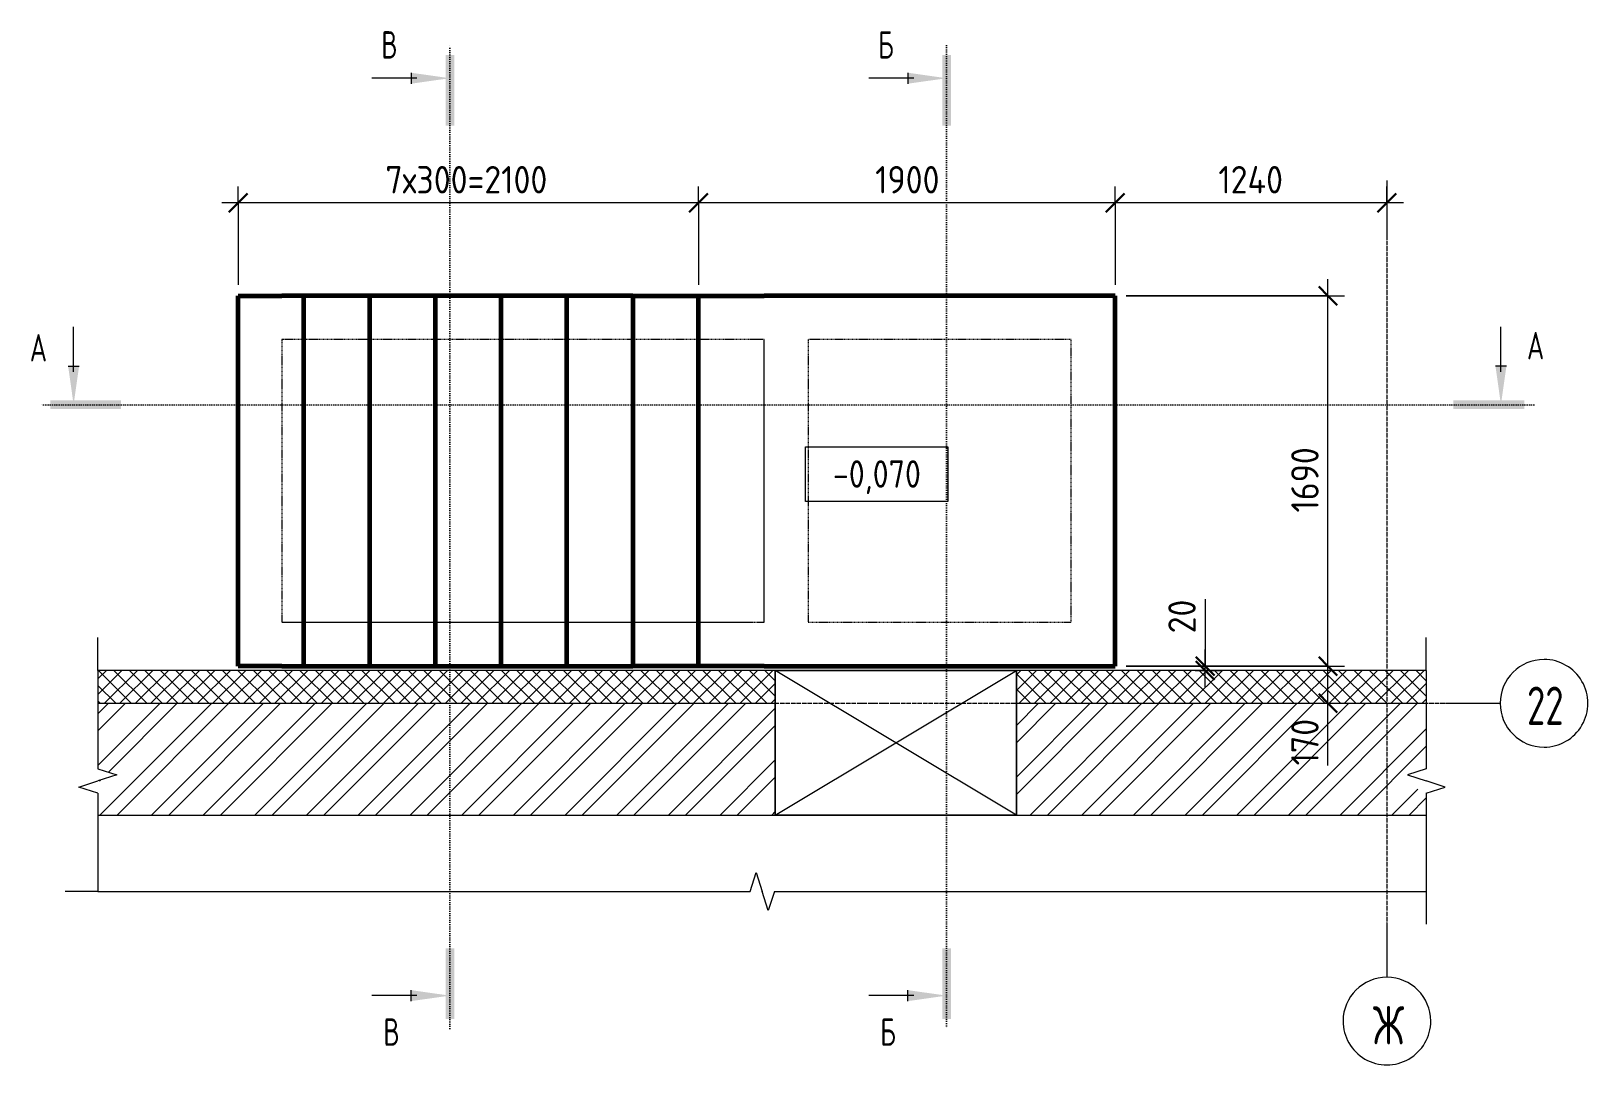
# Model space of a CAD drawing. Header units: millimetres. Extents: x -35166 to 26009, y -4005 to 79300.
# Drawn here: x -15677 to -8568, y 74506 to 79233 of the extents above; entities that cross this region are included whole.
import ezdxf

# ---------------------------------------------------------------- set-up
doc = ezdxf.new("R2010")
doc.units = ezdxf.units.MM
for name, pattern in [('01 Штриховая _4 мм_', [6, 3.5, -2.5]), ('02 Штрихпунктирная _20 мм_', [25, 20, -2.5, 0, -2.5]), ('04 Пунктир 10мм', [10, 0, -10])]:
    doc.linetypes.add(name, pattern=pattern)
for name, color, linetype, lineweight in [('AA_Dim', 7, 'Continuous', 9), ('AA_Dim-50', 7, 'Continuous', 9), ('AA_Oformlenie', 7, 'Continuous', 9), ('AA_Razrez', 7, 'Continuous', 9), ('AA_Vinoska', 7, 'Continuous', 9), ('AA_Visotnaya otmetka', 7, 'Continuous', 9), ('AF_Stena', 7, 'Continuous', 9), ('Оси', 7, 'Continuous', 9)]:
    doc.layers.add(name, color=color, linetype=linetype, lineweight=lineweight)
for name, color, linetype, lineweight, true_color in [('AF_Okno', 7, 'Continuous', 20, 0xff9d3c), ('AF_Perekritie', 7, 'Continuous', 60, 0x006a35), ('AF_Perekritie_Опалубка', 7, 'Continuous', 60, 0x006a35), ('AF_Stena_Опалубка', 7, 'Continuous', 20, 0x0063c6), ('KR_Fundament', 7, 'Continuous', 20, 0x804000)]:
    doc.layers.add(name, color=color, linetype=linetype, lineweight=lineweight, true_color=true_color)
doc.styles.add('ISOCPEUR', font='isocpeur.TTF', dxfattribs={"width": 0.7, "height": 125})
doc.styles.add('ISOCPEUR_1', font='isocpeur.TTF', dxfattribs={"width": 0.9, "height": 125})
doc.styles.add('ISOCPEUR_2', font='isocpeur.TTF', dxfattribs={"width": 0.85, "height": 125})
doc.styles.add('ISOCPEUR_3', font='isocpeur.TTF', dxfattribs={"width": 0.7, "height": 175})
doc.dimstyles.new('00_Точн_3_знака__прозр_', dxfattribs={"dimscale": 304.8, "dimtxt": 125.344371, "dimasz": 0.278871, "dimexe": 0.246063, "dimexo": 0.164042, "dimgap": 0.016404, "dimtad": 1, "dimdec": 3, "dimrnd": 0.001, "dimdsep": 46, "dimtxsty": 'ISOCPEUR_1', "dimblk1": 'OBLIQUE', "dimblk2": 'OBLIQUE', "dimsah": 1, "dimcen": 0.09, "dimdle": 0.246063, "dimazin": 0, "dimtfac": 1, "dimtdec": 4, "dimtix": 1, "dimtmove": 1, "dimatfit": 3, "dimfxl": 1, "dimtvp": 1, "dimtolj": 1, "dimtzin": 0, "dimlwd": 18, "dimlwe": 18, "dimarcsym": 2})
doc.dimstyles.new('00_Точн_3_знака__прозр__1', dxfattribs={"dimscale": 304.8, "dimtxt": 125.344371, "dimasz": 0.278871, "dimexe": 0.246063, "dimexo": 0.164042, "dimgap": 0.016404, "dimtad": 1, "dimdec": 3, "dimrnd": 0.001, "dimdsep": 46, "dimtxsty": 'ISOCPEUR_1', "dimblk1": 'OBLIQUE', "dimblk2": 'OBLIQUE', "dimsah": 1, "dimcen": 0.09, "dimdle": 0.246063, "dimazin": 0, "dimtfac": 1, "dimtdec": 4, "dimtix": 1, "dimtmove": 0, "dimatfit": 3, "dimfxl": 1, "dimtvp": 1, "dimtolj": 1, "dimtzin": 0, "dimlwd": 18, "dimlwe": 18, "dimarcsym": 2})

# ---------------------------------------------------------------- blocks, each defined once
blk = doc.blocks.new('231_Отверстие прямоугольное _Окно_Стена_ - Проем сущ_-3860310-План на отм_ 0_000 Опл')
at = {"layer": 'AA_Oformlenie', "lineweight": 20}
for p, q in [((675, 330), (-425, 330)), ((-425, 330), (-425, -330)), ((-425, -330), (-425, 330)), ((-425, 330), (675, 330)), ((675, -330), (-425, 330)), ((-425, -330), (675, 330)), ((675, -330), (675, 330)), ((675, -330), (675, 330)), ((-425, -330), (675, -330)), ((675, -330), (-425, -330))]:
    blk.add_line(p, q, dxfattribs=at)
at = {"layer": 'AF_Okno', "color": 7}
for p, q in [((-205, 330), (675, 330)), ((455, -330), (-425, -330))]:
    blk.add_line(p, q, dxfattribs=at)
blk = doc.blocks.new('Ktcnybwf - Лестница-3686718-План на отм_ 0_000 Опл')
at = {"layer": 'AF_Perekritie'}
for p, q in [((-34280.1, 78025), (-34080.1, 78025)), ((-34280.1, 76335), (-34280.1, 78025)), ((-32480.1, 78025), (-34080.1, 78025)), ((-33980.1, 76335), (-33980.1, 78025)), ((-33680.1, 76335), (-33680.1, 78025)), ((-33380.1, 76335), (-33380.1, 78025)), ((-33080.1, 76335), (-33080.1, 78025)), ((-32780.1, 76335), (-32780.1, 78025)), ((-32480.1, 78025), (-32180.1, 78025)), ((-32480.1, 78025), (-32480.1, 76335)), ((-32180.1, 78025), (-31880.1, 78025)), ((-32180.1, 76335), (-32180.1, 78025)), ((-34080.1, 76335), (-34280.1, 76335)), ((-34080.1, 76335), (-32480.1, 76335)), ((-32180.1, 76335), (-32480.1, 76335)), ((-31880.1, 76335), (-32180.1, 76335))]:
    blk.add_line(p, q, dxfattribs=at)
blk = doc.blocks.new('011_ЛинияОбрыва _ЭлУзла_Линия_ - Тип 1-3861421-План на отм_ 0_000 Опл')
at = {"layer": 'AA_Oformlenie'}
for p, q in [((0, 0), (449.2, 0)), ((560.5, 0), (1008.5, 0))]:
    blk.add_line(p, q, dxfattribs=at)
blk = doc.blocks.new('011_ЛинияОбрыва _ЭлУзла_Линия_ - Тип 1-3861239-План на отм_ 0_000 Опл')
at = {"layer": 'AA_Oformlenie'}
for p, q in [((0, 0), (2974.8, 0)), ((3086.1, 0), (6059.5, 0))]:
    blk.add_line(p, q, dxfattribs=at)
blk = doc.blocks.new('011_ЛинияОбрыва _ЭлУзла_Линия_ - Тип 1-3861461-План на отм_ 0_000 Опл')
at = {"layer": 'AA_Oformlenie'}
for p, q in [((0, 0), (449.2, 0)), ((560.5, 0), (1008.5, 0))]:
    blk.add_line(p, q, dxfattribs=at)
blk = doc.blocks.new('Разрез - Номер узла_ сзади-394133-План на отм_ 0_000 Опл')
at = {"layer": 'AA_Razrez'}
for points in [[(7.33, 0.4), (7.33, -0.39), (0.87, -0.39), (0.87, 0.4)], [(3.5, -3.53), (2.5, -3.53), (3, 0)]]:
    blk.add_hatch(color=256, dxfattribs=at).paths.add_polyline_path(points)
for p, q in [((2.5, -3.53), (3.5, -3.53)), ((3, -3), (3, -7.1))]:
    blk.add_line(p, q, dxfattribs=at)
blk = doc.blocks.new('Разрез - Номер узла_ спереди-394134-План на отм_ 0_000 Опл')
at = {"layer": 'AA_Razrez'}
for points in [[(7.33, 0.4), (7.33, -0.39), (0.87, -0.39), (0.87, 0.4)], [(3.5, -3.53), (2.5, -3.53), (3, 0)]]:
    blk.add_hatch(color=256, dxfattribs=at).paths.add_polyline_path(points)
for p, q in [((2.5, -3.53), (3.5, -3.53)), ((3, -3), (3, -7.1))]:
    blk.add_line(p, q, dxfattribs=at)
blk = doc.blocks.new('DIMBLOCK21-План на отм_ 0_000 Опл')
at = {"layer": 'AA_Dim-50', "color": 30, "lineweight": 30, "true_color": 0xff8000, "transparency": 16777216}
for p, q in [((-9761.9, 76335), (-9804.4, 76377.5)), ((-9761.9, 76335), (-9719.4, 76292.5)), ((-9761.9, 76165), (-9804.4, 76207.5)), ((-9761.9, 76165), (-9719.4, 76122.5))]:
    blk.add_line(p, q, dxfattribs=at)
at = {"layer": 'AA_Dim-50', "color": 30, "lineweight": 18, "true_color": 0xff8000, "transparency": 16777216}
for p, q in [((-10683.1, 76335), (-9686.9, 76335)), ((-9761.9, 76335), (-10683.1, 76335)), ((-9761.9, 76090), (-9761.9, 76335)), ((-9761.9, 76142.1), (-9761.9, 76250)), ((-9772, 76165), (-9686.9, 76165)), ((-9761.9, 76165), (-9772, 76165)), ((-9761.9, 75881.6), (-9761.9, 76142.1))]:
    blk.add_line(p, q, dxfattribs=at)
at = {"layer": 'AA_Dim-50', "color": 0, "lineweight": 18, "transparency": 16777216, "insert": (-9929.7, 75881.6), "char_height": 125, "width": 252.581, "attachment_point": 1, "rotation": 90, "line_spacing_factor": 1.135194, "style": 'ISOCPEUR_1'}
blk.add_mtext('170', dxfattribs=at)
blk = doc.blocks.new('_Oblique')
at = {"color": 0, "linetype": 'ByBlock', "lineweight": -2}
blk.add_line((-0.5, -0.5), (0.5, 0.5), dxfattribs=at)
blk = doc.blocks.new('DIMBLOCK22-План на отм_ 0_000 Опл')
at = {"layer": 'AA_Dim-50', "color": 30, "lineweight": 30, "true_color": 0xff8000, "transparency": 16777216}
for p, q in [((-9761.9, 78025), (-9804.4, 78067.5)), ((-9761.9, 78025), (-9719.4, 77982.5)), ((-9761.9, 76335), (-9804.4, 76377.5)), ((-9761.9, 76335), (-9719.4, 76292.5))]:
    blk.add_line(p, q, dxfattribs=at)
at = {"layer": 'AA_Dim-50', "color": 30, "lineweight": 18, "true_color": 0xff8000, "transparency": 16777216}
for p, q in [((-9761.9, 76335), (-9761.9, 78100)), ((-10683.1, 78025), (-9686.9, 78025)), ((-9761.9, 78025), (-10683.1, 78025)), ((-10683.1, 76335), (-9686.9, 76335)), ((-9761.9, 76335), (-10683.1, 76335))]:
    blk.add_line(p, q, dxfattribs=at)
at = {"layer": 'AA_Dim-50', "color": 0, "lineweight": 18, "transparency": 16777216, "insert": (-9929.7, 77035.7), "char_height": 125, "width": 346.234, "attachment_point": 1, "rotation": 90, "line_spacing_factor": 1.135194, "style": 'ISOCPEUR_1'}
blk.add_mtext('1690', dxfattribs=at)
blk = doc.blocks.new('DIMBLOCK23-План на отм_ 0_000 Опл')
at = {"layer": 'AA_Dim-50', "color": 30, "lineweight": 18, "true_color": 0xff8000, "transparency": 16777216}
for p, q in [((-12633.1, 78449.3), (-12633.1, 78524.3)), ((-10733.1, 78449.3), (-10733.1, 78524.3)), ((-9493.1, 78449.3), (-9493.1, 78524.3)), ((-12633.1, 78449.3), (-12633.1, 78075)), ((-9418.1, 78449.3), (-10733.1, 78449.3)), ((-10733.1, 78449.3), (-10733.1, 78075)), ((-9493.1, 78449.3), (-9493.1, 78439.1))]:
    blk.add_line(p, q, dxfattribs=at)
at = {"layer": 'AA_Dim-50', "color": 30, "lineweight": 30, "true_color": 0xff8000, "transparency": 16777216}
for p, q in [((-12633.1, 78449.3), (-12590.6, 78491.8)), ((-10733.1, 78449.3), (-10690.6, 78491.8)), ((-9493.1, 78449.3), (-9450.6, 78491.8)), ((-12633.1, 78449.3), (-12675.6, 78406.8)), ((-10733.1, 78449.3), (-10775.6, 78406.8)), ((-9493.1, 78449.3), (-9535.6, 78406.8))]:
    blk.add_line(p, q, dxfattribs=at)
at = {"layer": 'AA_Dim-50', "color": 0, "lineweight": 18, "transparency": 16777216, "insert": (-10262.1, 78617.1), "char_height": 125, "width": 357.586, "attachment_point": 1, "line_spacing_factor": 1.135194, "style": 'ISOCPEUR_1'}
blk.add_mtext('1240', dxfattribs=at)
blk = doc.blocks.new('_None')
blk = doc.blocks.new('DIMBLOCK24-План на отм_ 0_000 Опл')
at = {"layer": 'AA_Dim-50', "color": 30, "lineweight": 18, "true_color": 0xff8000, "transparency": 16777216}
for p, q in [((-12633.1, 78449.3), (-12633.1, 78524.3)), ((-10733.1, 78449.3), (-10733.1, 78524.3)), ((-10733.1, 78449.3), (-12633.1, 78449.3)), ((-12633.1, 78449.3), (-12633.1, 78075)), ((-10733.1, 78449.3), (-10733.1, 78075))]:
    blk.add_line(p, q, dxfattribs=at)
at = {"layer": 'AA_Dim-50', "color": 30, "lineweight": 30, "true_color": 0xff8000, "transparency": 16777216}
for p, q in [((-12633.1, 78449.3), (-12590.6, 78491.8)), ((-10733.1, 78449.3), (-10690.6, 78491.8)), ((-12633.1, 78449.3), (-12675.6, 78406.8)), ((-10733.1, 78449.3), (-10775.6, 78406.8))]:
    blk.add_line(p, q, dxfattribs=at)
at = {"layer": 'AA_Dim-50', "color": 0, "lineweight": 18, "transparency": 16777216, "insert": (-11827.4, 78617.1), "char_height": 125, "width": 346.234, "attachment_point": 1, "line_spacing_factor": 1.135194, "style": 'ISOCPEUR_1'}
blk.add_mtext('1900', dxfattribs=at)
blk = doc.blocks.new('DIMBLOCK25-План на отм_ 0_000 Опл')
at = {"layer": 'AA_Dim-50', "color": 30, "lineweight": 18, "true_color": 0xff8000, "transparency": 16777216}
for p, q in [((-14733.1, 78449.3), (-14733.1, 78524.3)), ((-12633.1, 78449.3), (-12633.1, 78524.3)), ((-12633.1, 78449.3), (-14808.1, 78449.3)), ((-14733.1, 78449.3), (-14733.1, 78075)), ((-12633.1, 78449.3), (-12633.1, 78075))]:
    blk.add_line(p, q, dxfattribs=at)
at = {"layer": 'AA_Dim-50', "color": 30, "lineweight": 30, "true_color": 0xff8000, "transparency": 16777216}
for p, q in [((-14733.1, 78449.3), (-14690.6, 78491.8)), ((-12633.1, 78449.3), (-12590.6, 78491.8)), ((-14733.1, 78449.3), (-14775.6, 78406.8)), ((-12633.1, 78449.3), (-12675.6, 78406.8))]:
    blk.add_line(p, q, dxfattribs=at)
at = {"layer": 'AA_Dim-50', "color": 0, "lineweight": 18, "transparency": 16777216, "insert": (-14061.5, 78617.1), "char_height": 125, "width": 908.155, "attachment_point": 1, "line_spacing_factor": 1.135194, "style": 'ISOCPEUR_1'}
blk.add_mtext('7х300=2100', dxfattribs=at)
blk = doc.blocks.new('DIMBLOCK26-План на отм_ 0_000 Опл')
at = {"layer": 'AA_Dim-50', "color": 30, "lineweight": 18, "true_color": 0xff8000, "transparency": 16777216}
for p, q in [((-10322.4, 76640.1), (-10322.4, 76434)), ((-10322.4, 76434), (-10322.4, 76325)), ((-10322.4, 76240), (-10322.4, 76410)), ((-10683.1, 76335), (-10247.4, 76335)), ((-10322.4, 76335), (-10683.1, 76335)), ((-10367.5, 76315), (-10247.4, 76315)), ((-10322.4, 76315), (-10367.5, 76315))]:
    blk.add_line(p, q, dxfattribs=at)
at = {"layer": 'AA_Dim-50', "color": 30, "lineweight": 30, "true_color": 0xff8000, "transparency": 16777216}
for p, q in [((-10322.4, 76335), (-10364.9, 76377.5)), ((-10322.4, 76315), (-10364.9, 76357.5)), ((-10322.4, 76335), (-10279.9, 76292.5)), ((-10322.4, 76315), (-10279.9, 76272.5))]:
    blk.add_line(p, q, dxfattribs=at)
at = {"layer": 'AA_Dim-50', "color": 0, "lineweight": 18, "transparency": 16777216, "insert": (-10490.3, 76484), "char_height": 125, "width": 187.307, "attachment_point": 1, "rotation": 90, "line_spacing_factor": 1.135194, "style": 'ISOCPEUR_1'}
blk.add_mtext('20', dxfattribs=at)
blk = doc.blocks.new('Высотные отметки - Рамка вверх-400294-План на отм_ 0_000 Опл')
at = {"layer": 'AA_Vinoska'}
for p, q in [((-13, 0), (-13, 5)), ((-13, 5), (0, 5)), ((0, 5), (0, 0)), ((0, 0), (-13, 0))]:
    blk.add_line(p, q, dxfattribs=at)
blk = doc.blocks.new('Ось сетки - d_4мм-2765513-План на отм_ 0_000 Опл')
at = {"layer": 'Оси', "color": 12, "true_color": 0xc80000}
for start, end in [(360, 180), (360, 180), (180, 360), (180, 360)]:
    blk.add_arc((0, 0), 4, start, end, dxfattribs=at)

msp = doc.modelspace()

# ---------------------------------------------------------------- hatches: boundary and pattern name
at = {"layer": 'AF_Stena'}
h = msp.add_hatch(dxfattribs=at)
h.set_pattern_fill('FP_4', color=256, style=0, pattern_type=2)
h.set_pattern_definition([(45, (-46465.19, 0), (-35.35534, 35.35534), []), (135, (-46465.19, 0), (-35.35534, -35.35534), [])])
h.paths.add_polyline_path([(-12283.137, 76165), (-12283.137, 76315), (-15372.8946, 76315), (-15372.8946, 76165), (-12386.4012, 76165)])
h.paths.add_polyline_path([(-9313.3794, 76165), (-9313.3794, 76315), (-11183.137, 76315), (-11183.137, 76165)])
h = msp.add_hatch(dxfattribs=at)
h.set_pattern_fill('FP_5', color=256, style=0, pattern_type=2)
h.set_pattern_definition([(45, (-46465.2, 0), (-117.8662, 117.8662), []), (45, (-46386.62, 0), (-117.8662, 117.8662), [])])
h.paths.add_polyline_path([(-15286.292, 75655), (-12283.137, 75655), (-12283.137, 76165), (-15372.8946, 76165), (-15372.8946, 75865.7634), (-15286.292, 75838.2634), (-15372.8946, 75810.7634), (-15333.6418, 75810.7634), (-15333.6418, 75754.4547), (-15372.8946, 75754.4547), (-15372.8946, 75655), (-15333.6418, 75655)])
h.paths.add_polyline_path([(-9352.6321, 75655), (-9313.3794, 75655), (-9313.3794, 75754.4547), (-9352.6321, 75754.4547), (-9352.6321, 75810.7634), (-9313.3794, 75810.7634), (-9399.982, 75838.2634), (-9313.3794, 75865.7634), (-9313.3794, 76165), (-11183.137, 76165), (-11183.137, 75655), (-9399.982, 75655)])

# ---------------------------------------------------------------- linework, layer by layer
at = {"layer": 'AA_Razrez', "color": 7, "linetype": '04 Пунктир 10мм', "true_color": 0xffffff}
for p, q in [((-13767.6153, 74680.7663), (-13767.6153, 79167.8203)), ((-11501.6494, 79167.8203), (-11501.6494, 74680.7663)), ((-8823.0096, 77527.6754), (-15633.6704, 77527.6754))]:
    msp.add_line(p, q, dxfattribs=at)
at = {"layer": 'AA_Vinoska'}
for p, q in [((-15372.8946, 76315), (-15372.8946, 76465)), ((-9313.3794, 76315), (-9313.3794, 76465)), ((-15372.8946, 75865.7634), (-15286.292, 75838.2634)), ((-9313.3794, 75865.7634), (-9399.982, 75838.2634)), ((-15459.5447, 75782.609), (-15372.8946, 75810.7634)), ((-15286.292, 75838.2634), (-15372.8946, 75810.7634)), ((-9399.982, 75838.2634), (-9313.3794, 75810.7634)), ((-9226.7293, 75782.609), (-9313.3794, 75810.7634)), ((-15372.8946, 75754.4547), (-15459.5447, 75782.609)), ((-9313.3794, 75754.4547), (-9226.7293, 75782.609)), ((-12398.137, 75306.5267), (-12370.637, 75393.1293)), ((-12370.637, 75393.1293), (-12343.137, 75306.5267)), ((-15372.8946, 75306.5267), (-15522.8946, 75306.5267)), ((-12314.9827, 75219.8766), (-12343.137, 75306.5267)), ((-12286.8283, 75306.5267), (-12314.9827, 75219.8766)), ((-9313.3794, 75306.5267), (-9313.3794, 75156.5267))]:
    msp.add_line(p, q, dxfattribs=at)
at = {"layer": 'AF_Perekritie_Опалубка'}
for p, q in [((-10733.137, 78025), (-12333.137, 78025)), ((-10733.137, 76335), (-10733.137, 78025)), ((-12333.137, 76335), (-10733.137, 76335))]:
    msp.add_line(p, q, dxfattribs=at)
at = {"layer": 'AF_Stena', "linetype": '01 Штриховая _4 мм_', "lineweight": 20}
for p, q in [((-12386.3568, 78025), (-12385.9234, 78025)), ((-14525.9234, 77825), (-14533.137, 77825)), ((-14533.137, 77825), (-14533.137, 76535)), ((-12385.9234, 77825), (-14525.9234, 77825)), ((-12333.137, 77825), (-12385.9234, 77825)), ((-10933.137, 77825), (-12133.137, 77825)), ((-12133.137, 77825), (-12133.137, 76535)), ((-10933.137, 76535), (-10933.137, 77825)), ((-14533.137, 76535), (-14525.9234, 76535)), ((-14525.9234, 76535), (-12385.9234, 76535)), ((-12385.9234, 76535), (-12333.137, 76535)), ((-12133.137, 76535), (-10933.137, 76535)), ((-12385.9234, 76335), (-12386.3568, 76335))]:
    msp.add_line(p, q, dxfattribs=at)
at = {"layer": 'AF_Stena_Опалубка'}
for p, q in [((-14733.137, 76335), (-14733.137, 78025)), ((-14533.137, 78025), (-14733.137, 78025)), ((-14533.137, 78025), (-14525.9234, 78025)), ((-14525.9234, 78025), (-12386.4012, 78025)), ((-12385.9234, 78025), (-12333.137, 78025)), ((-12333.137, 78025), (-10933.137, 78025)), ((-10733.137, 78025), (-10933.137, 78025)), ((-10733.137, 78025), (-10733.137, 76335)), ((-12333.137, 76535), (-12333.137, 77825)), ((-12283.137, 76315), (-15372.8946, 76315)), ((-14533.137, 76335), (-14733.137, 76335)), ((-14525.9234, 76335), (-14533.137, 76335)), ((-12386.4012, 76335), (-14525.9234, 76335)), ((-12333.137, 76335), (-12385.9234, 76335)), ((-10933.137, 76335), (-12333.137, 76335)), ((-12283.137, 75655), (-12283.137, 76315)), ((-12283.137, 76315), (-11183.137, 76315)), ((-9313.3794, 76315), (-11183.137, 76315)), ((-11183.137, 76315), (-11183.137, 75655)), ((-10933.137, 76335), (-10733.137, 76335)), ((-15372.8946, 75655), (-12283.137, 75655)), ((-11183.137, 75655), (-12283.137, 75655)), ((-11183.137, 75655), (-9313.3794, 75655))]:
    msp.add_line(p, q, dxfattribs=at)
at = {"layer": 'AF_Stena_Опалубка', "color": 7}
for p, q in [((-15372.8946, 76165), (-12283.137, 76165)), ((-11183.137, 76165), (-9313.3794, 76165))]:
    msp.add_line(p, q, dxfattribs=at)
at = {"layer": 'KR_Fundament', "color": 7, "linetype": '01 Штриховая _4 мм_', "lineweight": 9}
for p, q in [((-12385.9234, 77825), (-14533.137, 77825)), ((-14533.137, 77825), (-14533.137, 76535)), ((-12333.137, 77825), (-12385.9234, 77825)), ((-10933.137, 77825), (-12133.137, 77825)), ((-12133.137, 77825), (-12133.137, 76535)), ((-10933.137, 76535), (-10933.137, 77825)), ((-14533.137, 76535), (-12385.9234, 76535)), ((-12385.9234, 76535), (-12333.137, 76535)), ((-12133.137, 76535), (-10933.137, 76535))]:
    msp.add_line(p, q, dxfattribs=at)
at = {"layer": 'KR_Fundament'}
msp.add_line((-12333.137, 76535), (-12333.137, 77825), dxfattribs=at)
at = {"layer": 'Оси'}
for p, q in [((-9493.137, 78550.9378), (-9493.137, 78300.9378)), ((-15372.8946, 76165), (-15122.8946, 76165)), ((-9226.5168, 76165), (-8976.5168, 76165)), ((-9493.137, 75164.6639), (-9493.137, 74914.6639))]:
    msp.add_line(p, q, dxfattribs=at)
at = {"layer": 'Оси', "linetype": '02 Штрихпунктирная _20 мм_'}
for p, q in [((-9493.137, 78300.9378), (-9493.137, 75164.6639)), ((-15122.8946, 76165), (-9226.5168, 76165))]:
    msp.add_line(p, q, dxfattribs=at)

# ---------------------------------------------------------------- block references
at = {"layer": 'AA_Oformlenie'}
for name, p, rotation in [('011_ЛинияОбрыва _ЭлУзла_Линия_ - Тип 1-3861421-План на отм_ 0_000 Опл', (-15372.8946, 76315), 270.0000000000002), ('011_ЛинияОбрыва _ЭлУзла_Линия_ - Тип 1-3861461-План на отм_ 0_000 Опл', (-9313.3794, 76315), 269.9999999999998)]:
    msp.add_blockref(name, p, dxfattribs=dict(at, rotation=rotation))
msp.add_blockref('011_ЛинияОбрыва _ЭлУзла_Линия_ - Тип 1-3861239-План на отм_ 0_000 Опл', (-15372.8946, 75306.5267), dxfattribs=at)
at = {"layer": 'AA_Razrez', "xscale": 49.99999999999998, "yscale": 49.99999999999998, "zscale": 49.99999999999998}
for p, rotation in [((-13767.6153, 79167.8203), 269.9999999999998), ((-11501.6494, 79167.8203), 269.9999999999996), ((-8823.0096, 77527.6754), 180)]:
    msp.add_blockref('Разрез - Номер узла_ спереди-394134-План на отм_ 0_000 Опл', p, dxfattribs=dict(at, rotation=rotation))
at = {"layer": 'AA_Razrez', "extrusion": (0, 0, -1), "xscale": 49.99999999999998, "yscale": 49.99999999999998, "zscale": 49.99999999999998}
for p, rotation in [((15633.6704, 77527.6754), 180), ((13767.6153, 74680.7663), 90.00000000000001), ((11501.6494, 74680.7663), 90.00000000000053)]:
    msp.add_blockref('Разрез - Номер узла_ сзади-394133-План на отм_ 0_000 Опл', p, dxfattribs=dict(at, rotation=rotation))
at = {"layer": 'AA_Vinoska', "xscale": 49.99999999999998, "yscale": 49.99999999999998, "zscale": 49.99999999999998}
msp.add_blockref('Высотные отметки - Рамка вверх-400294-План на отм_ 0_000 Опл', (-11495.2437, 77086.1461), dxfattribs=at)
at = {"layer": 'AF_Okno', "color": 7}
msp.add_blockref('231_Отверстие прямоугольное _Окно_Стена_ - Проем сущ_-3860310-План на отм_ 0_000 Опл', (-11858.137, 75985), dxfattribs=at)
at = {"layer": 'AF_Perekritie_Опалубка'}
msp.add_blockref('Ktcnybwf - Лестница-3686718-План на отм_ 0_000 Опл', (19546.9246, 0), dxfattribs=at)
at = {"layer": 'Оси', "color": 12, "true_color": 0xc80000, "xscale": 49.99999999999998, "yscale": 49.99999999999998, "zscale": 49.99999999999998}
for p, rotation in [((-8776.5168, 76165), 269.9999999999995), ((-9493.137, 74714.6639), 180)]:
    msp.add_blockref('Ось сетки - d_4мм-2765513-План на отм_ 0_000 Опл', p, dxfattribs=dict(at, rotation=rotation))

# ---------------------------------------------------------------- texts
at = {"layer": 'AA_Razrez', "char_height": 125, "attachment_point": 1, "style": 'ISOCPEUR'}
for s, insert, width in [('\\fISOCPEUR|b0|i0|c204|p34|;\\W.7;В', (-14080.1588, 79232.5509), 84.177187), ('\\fISOCPEUR|b0|i0|c204|p34|;\\W.7;Б', (-11814.193, 79232.5509), 84.177187), ('\\fISOCPEUR|b0|i0|c204|p34|;\\W.7;А', (-8854.3634, 77859.8283), 95.400812), ('\\fISOCPEUR|b0|i0|c204|p34|;\\W.7;А', (-15683.5167, 77850.2412), 95.400812), ('\\fISOCPEUR|b0|i0|c204|p34|;\\W.7;В', (-14070.5718, 74727.0044), 84.177187), ('\\fISOCPEUR|b0|i0|c204|p34|;\\W.7;Б', (-11804.6059, 74727.0044), 84.177187)]:
    msp.add_mtext(s, dxfattribs=dict(at, insert=insert, width=width))
at = {"layer": 'AA_Visotnaya otmetka', "color": 7, "true_color": 0xffffff, "insert": (-12020.1598, 77273.986), "char_height": 125, "width": 479.798668, "attachment_point": 1, "line_spacing_factor": 1.135194, "style": 'ISOCPEUR_2'}
msp.add_mtext('-0,070', dxfattribs=at)
at = {"layer": 'Оси', "char_height": 175, "attachment_point": 1, "style": 'ISOCPEUR_3'}
for s, insert, width in [('22', (-8854.5032, 76241.257), 207.637062), ('\\fISOCPEUR|b0|i0|c204|p34|;\\W.7;Ж', (-9556.7717, 74783.267), 148.713031)]:
    msp.add_mtext(s, dxfattribs=dict(at, insert=insert, width=width))

# ---------------------------------------------------------------- dimensions: what is measured, and where the dimension line sits
at = {"layer": 'AA_Dim', "color": 30, "lineweight": 18, "true_color": 0xff8000}
for base, p1, p2, text, override, picture, middle in [((-14733.137, 78449.2535), (-12633.137, 78025), (-14733.137, 78025), '7х300=2100', {"dimpost": '<>', "dimblk1": 'None', "dimblk2": 'None', "dimsah": 1, "dimfxl": 2100}, 'DIMBLOCK25-План на отм_ 0_000 Опл', (-13683.137, 78516.7535)), ((-10733.137, 78449.2535), (-9493.137, 78389.1495), (-10733.137, 78025), '1240', {"dimpost": '<>', "dimblk1": 'None', "dimblk2": 'None', "dimsah": 1, "dimfxl": 1292.36405}, 'DIMBLOCK23-План на отм_ 0_000 Опл', (-10113.137, 78516.7535)), ((-12633.137, 78449.2535), (-10733.137, 78025), (-12633.137, 78025), '1900', {"dimpost": '<>', "dimblk1": 'None', "dimblk2": 'None', "dimsah": 1, "dimfxl": 1900}, 'DIMBLOCK24-План на отм_ 0_000 Опл', (-11683.137, 78516.7535))]:
    dim = msp.add_linear_dim(base=base, p1=p1, p2=p2, text=text, dimstyle='00_Точн_3_знака__прозр__1', override=override, dxfattribs=at)
    dim.commit()
    dim.dimension.update_dxf_attribs({"geometry": picture, "text_midpoint": middle})
dim = msp.add_linear_dim(base=(-9761.8707, 78025), p1=(-10733.137, 76335), p2=(-10733.137, 78025), angle=90, dimstyle='00_Точн_3_знака__прозр__1', override={"dimpost": '<>', "dimfxl": 1690}, dxfattribs=at)
dim.commit()
dim.dimension.update_dxf_attribs({"geometry": 'DIMBLOCK22-План на отм_ 0_000 Опл', "text_midpoint": (-9829.3707, 77180)})
for base, p1, override, picture, middle in [((-10322.4326, 76335), (-10417.4876, 76315), {"dimpost": '<>', "dimfxl": 316.282328}, 'DIMBLOCK26-План на отм_ 0_000 Опл', (-10406.9391, 76577.668)), ((-9761.8707, 76335), (-9821.9748, 76165), {"dimpost": '<>', "dimfxl": 926.885391}, 'DIMBLOCK21-План на отм_ 0_000 Опл', (-9846.3772, 76007.9226))]:
    dim = msp.add_linear_dim(base=base, p1=p1, p2=(-10733.137, 76335), angle=90, dimstyle='00_Точн_3_знака__прозр_', override=override, dxfattribs=at)
    dim.commit()
    dim.dimension.update_dxf_attribs({"geometry": picture, "text_midpoint": middle, "dimtype": 160, "text_rotation": 90})

doc.saveas('drawing.dxf')
